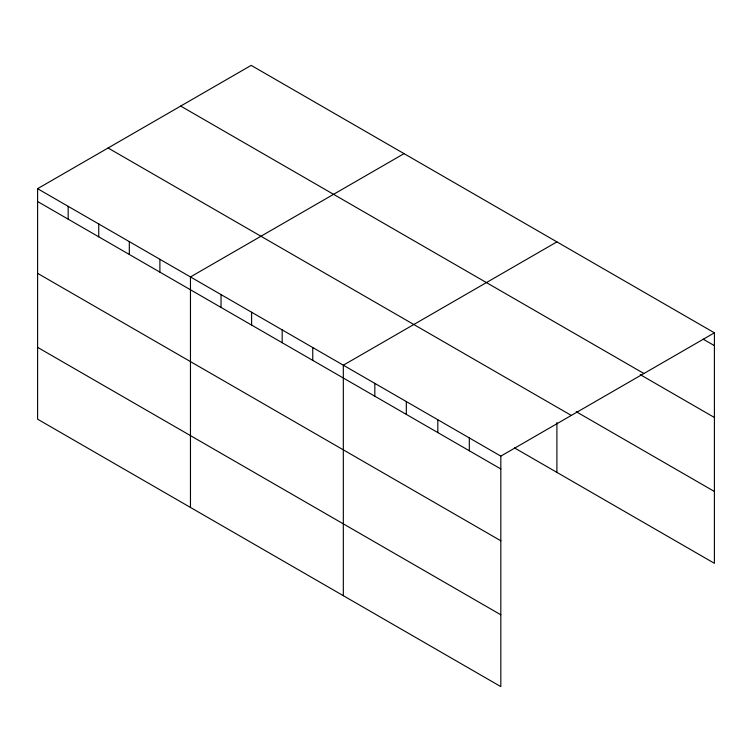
<?xml version="1.0" encoding="UTF-8"?>
<svg xmlns="http://www.w3.org/2000/svg" width="752" height="752" viewBox="0 0 752 752"><rect width="100%" height="100%" fill="white"/><g stroke="black" fill="none" stroke-linecap="round" stroke-linejoin="round"><path stroke-width="1.13" d="M37.6 188.686L500.823 456.126L500.823 686.623L37.6 419.184L37.6 188.686L251.177 65.377L714.4 332.816L714.4 563.314L514.5 447.901M404.04 153.634L190.463 276.943L190.463 507.44M556.903 241.89L343.326 365.199L343.326 595.697M500.823 456.126L714.4 332.816M703.223 339.19L714.4 345.647M180.696 106.07L643.919 373.509M640.225 374.646L714.4 417.473M576.211 411.701L714.4 491.479M108.081 147.994L571.304 415.433M37.6 201.517L500.823 468.957M37.6 273.343L500.823 540.782M37.6 347.358L500.823 614.788M556.903 422.568L556.903 472.388M469.323 437.937L469.323 450.768M437.824 419.757L437.824 432.579M406.324 401.568L406.324 414.399M374.825 383.379L374.825 396.21M312.757 347.546L312.757 360.377M282.179 329.893L282.179 342.724M251.61 312.24L251.61 325.071M221.032 294.596L221.032 307.418M159.894 259.29L159.894 272.121M129.316 241.636L129.316 254.467M98.747 223.983L98.747 236.814M68.169 206.339L68.169 219.17"/></g></svg>
